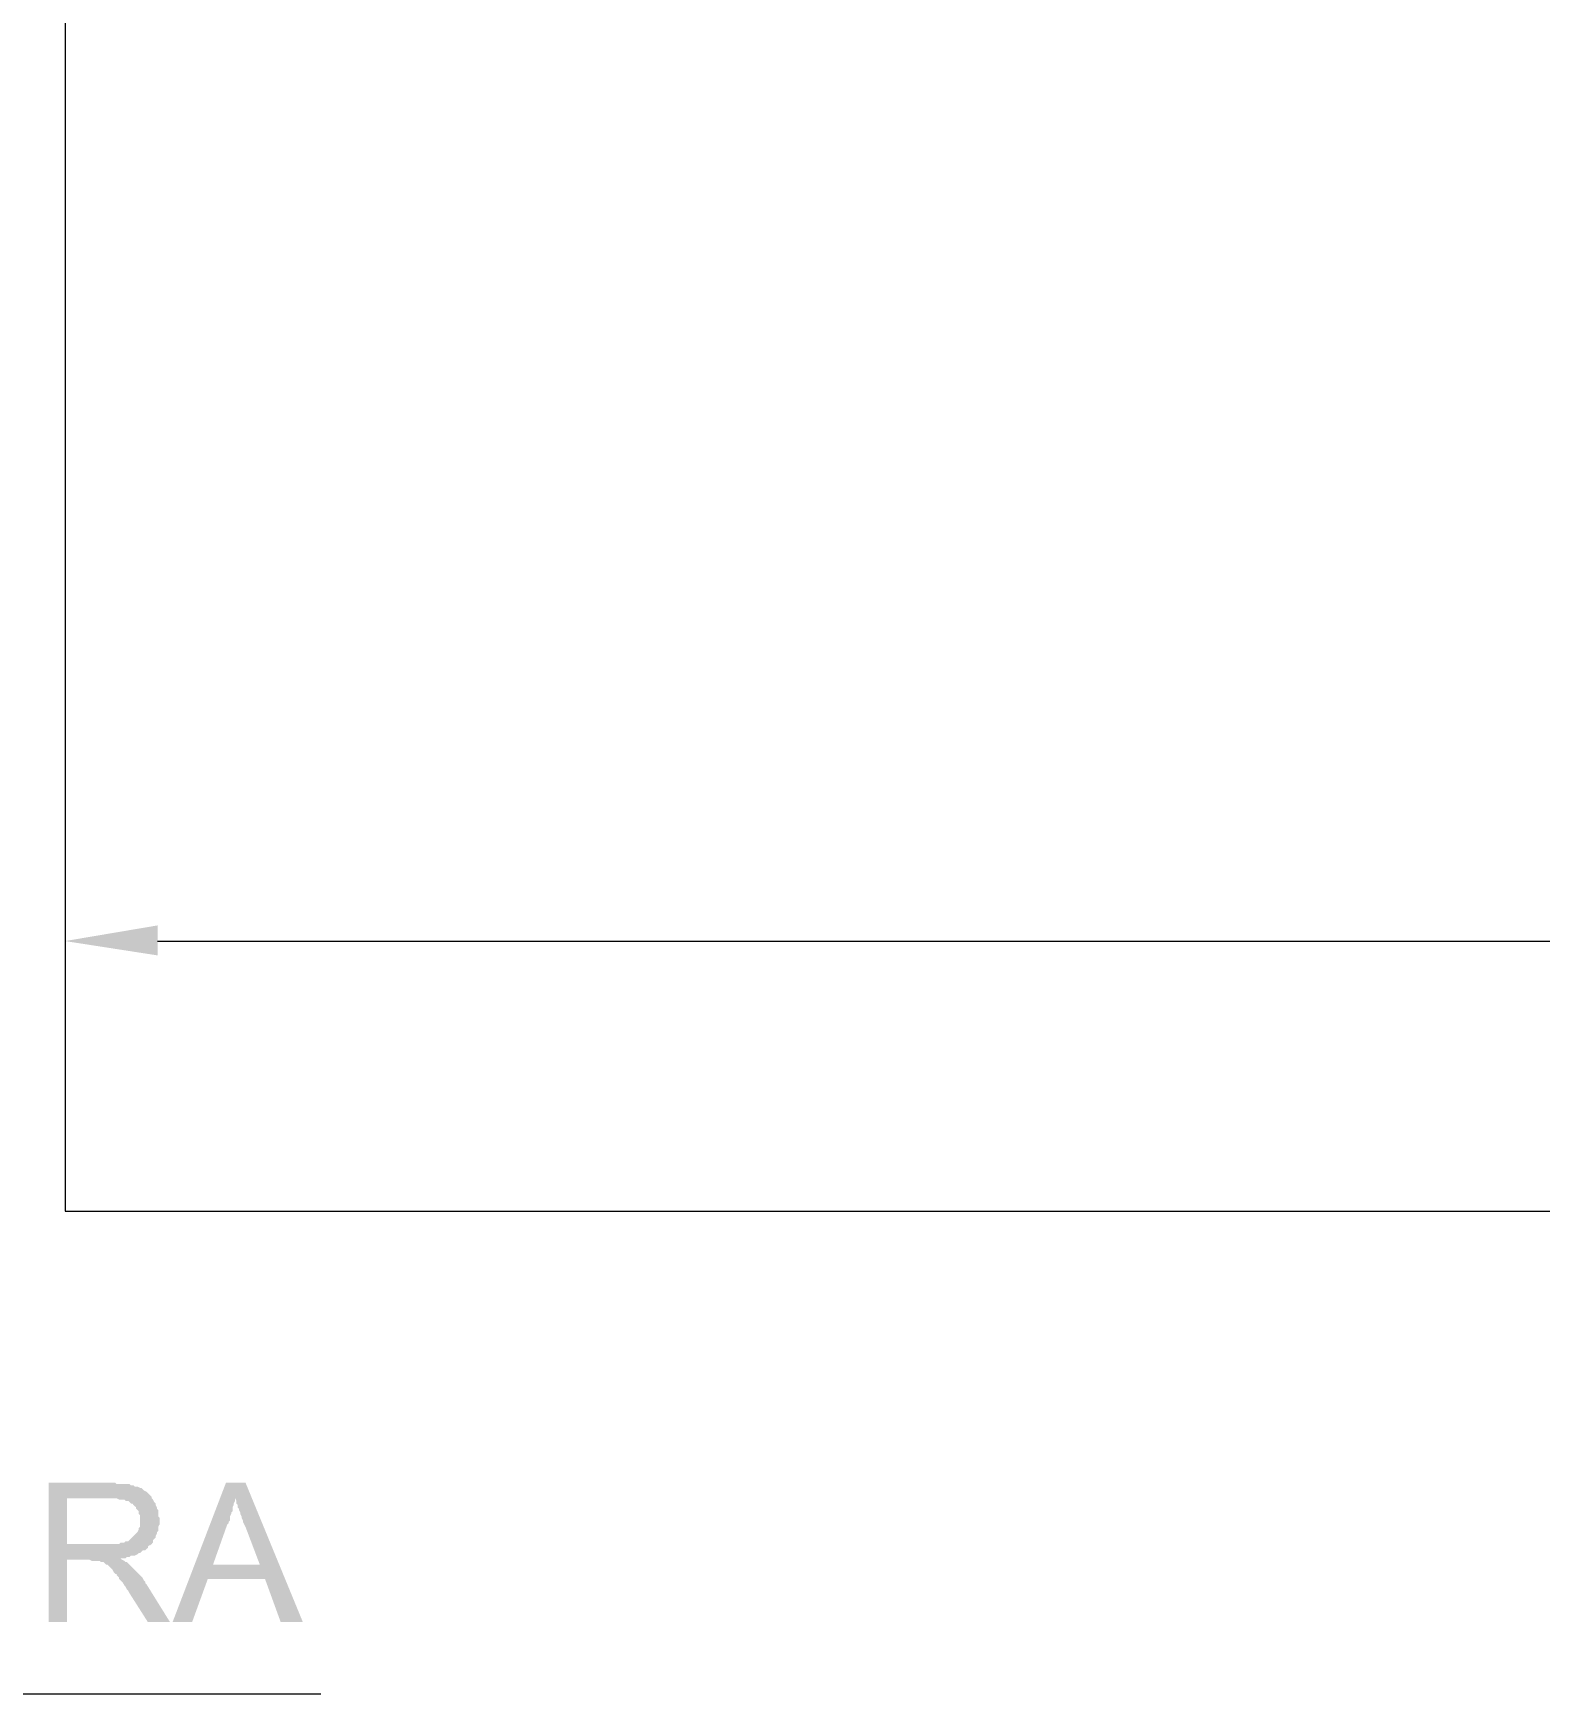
# Model space of a CAD drawing. Header units: millimetres. Extents: x 905 to 942.7, y 610.5 to 634.5.
# Drawn here: x 910.03 to 914.93, y 611.4 to 616.8 of the extents above; entities that cross this region are included whole.
import ezdxf

# ---------------------------------------------------------------- set-up
doc = ezdxf.new("R2010")
doc.units = ezdxf.units.MM
doc.layers.add('ARQ_COTA_AZUL', color=5, linetype='Continuous', lineweight=20, true_color=0x0000ff)
doc.layers.add('ARQ_TELHADO CT', color=2, linetype='Continuous', lineweight=20)
for name, color, linetype in [('PDF5_ARQ_COTA_AZUL', 5, 'Continuous'), ('PDF5_SIMB_02', 7, 'Continuous'), ('PDF5_SIMB_TXT', 7, 'Continuous')]:
    doc.layers.add(name, color=color, linetype=linetype)
doc.styles.add('cota', font='arial.ttf')
doc.dimstyles.new('Info 01 - annot', dxfattribs={"dimtxt": 2, "dimasz": 3, "dimexe": 1, "dimexo": 1, "dimgap": 1, "dimtad": 1, "dimzin": 4, "dimtxsty": 'cota', "dimblk": 'DOTSMALL', "dimcen": 2, "dimdle": 1, "dimclrd": 256, "dimclre": 256, "dimclrt": 1, "dimazin": 2, "dimtfac": 0.09, "dimtix": 1, "dimtmove": 2, "dimatfit": 2, "dimfxl": 5, "dimfxlon": 1, "dimtolj": 1, "dimtzin": 4, "dimlwd": -1, "dimarcsym": 1})

# ---------------------------------------------------------------- blocks, each defined once
blk = doc.blocks.new('_DotSmall')
at = {"color": 0, "linetype": 'ByBlock', "const_width": 0.5}
blk.add_lwpolyline([(-0.0625, 0, 1), (0.0625, 0, 1)], format="xyb", close=True, dxfattribs=at)
blk = doc.blocks.new('*D40')
at = {"layer": 'ARQ_COTA_AZUL', "transparency": 16777216}
blk.add_line((907.923, 612.8719), (907.923, 618.0719), dxfattribs=at)
at = {"layer": 'ARQ_COTA_AZUL', "lineweight": -2, "transparency": 16777216}
for p, q in [((908.423, 617.9719), (907.823, 617.9719)), ((908.423, 612.9719), (907.823, 612.9719))]:
    blk.add_line(p, q, dxfattribs=at)
at = {"layer": 'ARQ_COTA_AZUL', "transparency": 16777216, "xscale": 0.3, "yscale": 0.3, "zscale": 0.3}
for p, rotation in [((907.923, 617.9719), 90), ((907.923, 612.9719), 270)]:
    blk.add_blockref('_DotSmall', p, dxfattribs=dict(at, rotation=rotation))
at = {"layer": 'ARQ_COTA_AZUL', "color": 1, "transparency": 16777216, "insert": (907.7028, 615.4719), "char_height": 0.2, "attachment_point": 5, "rotation": 90, "style": 'cota'}
blk.add_mtext('\\A1;5,00', dxfattribs=at)
blk = doc.blocks.new('*D26')
at = {"layer": 'ARQ_COTA_AZUL', "transparency": 16777216}
blk.add_line((906.6497, 612.8719), (906.6497, 618.0719), dxfattribs=at)
at = {"layer": 'ARQ_COTA_AZUL', "lineweight": -2, "transparency": 16777216}
for p, q in [((907.1497, 617.9719), (906.5497, 617.9719)), ((907.1497, 612.9719), (906.5497, 612.9719))]:
    blk.add_line(p, q, dxfattribs=at)
at = {"layer": 'ARQ_COTA_AZUL', "transparency": 16777216, "xscale": 0.3, "yscale": 0.3, "zscale": 0.3}
for p, rotation in [((906.6497, 617.9719), 90), ((906.6497, 612.9719), 270)]:
    blk.add_blockref('_DotSmall', p, dxfattribs=dict(at, rotation=rotation))
at = {"layer": 'ARQ_COTA_AZUL', "color": 1, "transparency": 16777216, "insert": (906.4296, 615.4719), "char_height": 0.2, "attachment_point": 5, "rotation": 90, "style": 'cota'}
blk.add_mtext('\\A1;5,00', dxfattribs=at)
blk = doc.blocks.new('*D29')
at = {"layer": 'ARQ_COTA_AZUL', "transparency": 16777216}
blk.add_line((905.3403, 631.0719), (905.3403, 612.8719), dxfattribs=at)
at = {"layer": 'ARQ_COTA_AZUL', "lineweight": -2, "transparency": 16777216}
for p, q in [((905.8403, 630.9719), (905.2403, 630.9719)), ((905.8403, 612.9719), (905.2403, 612.9719))]:
    blk.add_line(p, q, dxfattribs=at)
at = {"layer": 'ARQ_COTA_AZUL', "transparency": 16777216, "xscale": 0.3, "yscale": 0.3, "zscale": 0.3}
for p, rotation in [((905.3403, 630.9719), 90), ((905.3403, 612.9719), 270)]:
    blk.add_blockref('_DotSmall', p, dxfattribs=dict(at, rotation=rotation))
at = {"layer": 'ARQ_COTA_AZUL', "color": 1, "transparency": 16777216, "insert": (905.1201, 621.9719), "char_height": 0.2, "attachment_point": 5, "rotation": 90, "style": 'cota'}
blk.add_mtext('\\A1;18,00', dxfattribs=at)

msp = doc.modelspace()

# ---------------------------------------------------------------- hatches: boundary and pattern name
at = {"layer": 'PDF5_SIMB_TXT', "transparency": 33554559}
h = msp.add_hatch(color=256, dxfattribs=at)
h.paths.add_polyline_path([(910.0835, 611.6367), (910.0835, 612.0897), (910.2825, 612.0897), (910.291, 612.0897), (910.2994, 612.0897), (910.3037, 612.0855), (910.3121, 612.0855), (910.3206, 612.0855), (910.3248, 612.0855), (910.3333, 612.0855), (910.3375, 612.0855), (910.346, 612.0855), (910.3502, 612.0812), (910.3545, 612.0812), (910.3587, 612.0812), (910.3629, 612.077), (910.3714, 612.077), (910.3714, 612.077), (910.3799, 612.0728), (910.3841, 612.0728), (910.3883, 612.0685), (910.3926, 612.0643), (910.401, 612.0601), (910.4053, 612.0558), (910.4095, 612.0516), (910.4137, 612.0474), (910.418, 612.0431), (910.418, 612.0389), (910.4222, 612.0347), (910.4264, 612.0262), (910.4307, 612.022), (910.4307, 612.0177), (910.4349, 612.0093), (910.4349, 612.005), (910.4391, 612.0008), (910.4391, 611.9923), (910.4391, 611.9881), (910.4391, 611.9796), (910.4434, 611.9754), (910.4434, 611.9669), (910.4434, 611.9669), (910.4434, 611.9585), (910.4434, 611.9542), (910.4391, 611.9458), (910.4391, 611.9415), (910.4391, 611.9331), (910.4349, 611.9288), (910.4349, 611.9246), (910.4307, 611.9161), (910.4307, 611.9119), (910.4264, 611.9077), (910.4222, 611.9034), (910.4222, 611.895), (910.418, 611.8907), (910.4137, 611.8865), (910.4095, 611.8865), (910.4053, 611.8823), (910.4053, 611.878), (910.401, 611.8738), (910.3968, 611.8696), (910.3883, 611.8696), (910.3841, 611.8653), (910.3799, 611.8611), (910.3756, 611.8611), (910.3714, 611.8569), (910.3629, 611.8526), (910.3587, 611.8526), (910.3502, 611.8526), (910.346, 611.8484), (910.3375, 611.8484), (910.3333, 611.8442), (910.3248, 611.8442), (910.3164, 611.8442), (910.3164, 611.8442), (910.3206, 611.8399), (910.3291, 611.8357), (910.3333, 611.8315), (910.3375, 611.8315), (910.3418, 611.8272), (910.346, 611.823), (910.3502, 611.8188), (910.3545, 611.8145), (910.3587, 611.8103), (910.3629, 611.8061), (910.3672, 611.8018), (910.3714, 611.7976), (910.3756, 611.7934), (910.3799, 611.7891), (910.3841, 611.7849), (910.3883, 611.7807), (910.3926, 611.7722), (910.3968, 611.768), (910.3968, 611.7637), (910.401, 611.7595), (910.4773, 611.6367), (910.4053, 611.6367), (910.346, 611.7299), (910.3418, 611.7383), (910.3375, 611.7426), (910.3333, 611.751), (910.3291, 611.7553), (910.3248, 611.7637), (910.3206, 611.768), (910.3164, 611.7722), (910.3121, 611.7764), (910.3121, 611.7807), (910.3079, 611.7849), (910.3037, 611.7891), (910.3037, 611.7934), (910.2994, 611.7934), (910.2952, 611.7976), (910.291, 611.8061), (910.2867, 611.8103), (910.2825, 611.8145), (910.2783, 611.8188), (910.274, 611.823), (910.2698, 611.823), (910.2656, 611.8272), (910.2613, 611.8315), (910.2529, 611.8315), (910.2486, 611.8357), (910.2444, 611.8357), (910.2402, 611.8357), (910.2359, 611.8357), (910.2275, 611.8357), (910.2232, 611.8357), (910.2148, 611.8399), (910.2105, 611.8399), (910.1428, 611.8399), (910.1428, 611.6367)], flags=0)
h.paths.add_polyline_path([(910.1428, 611.8907), (910.2698, 611.8907), (910.2783, 611.8907), (910.2867, 611.8907), (910.291, 611.8907), (910.2994, 611.8907), (910.3037, 611.8907), (910.3121, 611.8907), (910.3164, 611.895), (910.3206, 611.895), (910.3291, 611.895), (910.3333, 611.8992), (910.3333, 611.8992), (910.3418, 611.8992), (910.346, 611.9034), (910.3502, 611.9077), (910.3545, 611.9119), (910.3587, 611.9161), (910.3629, 611.9204), (910.3672, 611.9246), (910.3672, 611.9246), (910.3714, 611.9288), (910.3756, 611.9373), (910.3756, 611.9415), (910.3799, 611.9458), (910.3799, 611.9542), (910.3799, 611.9585), (910.3799, 611.9669), (910.3799, 611.9712), (910.3799, 611.9796), (910.3799, 611.9839), (910.3756, 611.9881), (910.3756, 611.9966), (910.3714, 612.0008), (910.3672, 612.005), (910.3672, 612.0093), (910.3629, 612.0135), (910.3587, 612.0177), (910.3545, 612.022), (910.3502, 612.022), (910.346, 612.0262), (910.3418, 612.0304), (910.3333, 612.0304), (910.3291, 612.0347), (910.3248, 612.0347), (910.3164, 612.0347), (910.3121, 612.0347), (910.3037, 612.0389), (910.2952, 612.0389), (910.291, 612.0389), (910.2825, 612.0389), (910.1428, 612.0389)], flags=0)
h = msp.add_hatch(color=256, dxfattribs=at)
h.paths.add_polyline_path([(910.4857, 611.6367), (910.6593, 612.0897), (910.7228, 612.0897), (910.9091, 611.6367), (910.8371, 611.6367), (910.7863, 611.7764), (910.6, 611.7764), (910.5492, 611.6367)], flags=0)
h.paths.add_polyline_path([(910.617, 611.823), (910.7694, 611.823), (910.7228, 611.9458), (910.7186, 611.9542), (910.7143, 611.9627), (910.7143, 611.9669), (910.7101, 611.9754), (910.7101, 611.9796), (910.7059, 611.9881), (910.7059, 611.9923), (910.7016, 612.0008), (910.7016, 612.005), (910.6974, 612.0093), (910.6974, 612.0177), (910.6932, 612.022), (910.6932, 612.0262), (910.6932, 612.0304), (910.6889, 612.0389), (910.6889, 612.0389), (910.6889, 612.0347), (910.6889, 612.0304), (910.6847, 612.022), (910.6847, 612.0177), (910.6805, 612.0093), (910.6805, 612.005), (910.6805, 611.9966), (910.6762, 611.9923), (910.6762, 611.9881), (910.672, 611.9796), (910.672, 611.9754), (910.672, 611.9669), (910.6678, 611.9627), (910.6678, 611.9585), (910.6635, 611.9542)], flags=0)

# ---------------------------------------------------------------- linework, layer by layer
at = {"layer": 'ARQ_TELHADO CT'}
msp.add_lwpolyline([(910.1361, 612.9719), (940.1361, 612.9719), (940.1361, 630.9719), (910.1361, 630.9719)], close=True, dxfattribs=at)
at = {"layer": 'PDF5_ARQ_COTA_AZUL', "lineweight": 20}
msp.add_lwpolyline([(910.4367, 613.8501), (918.6072, 613.8501)], dxfattribs=at)
at = {"layer": 'PDF5_ARQ_COTA_AZUL', "transparency": 33554559}
msp.add_solid([(910.4367, 613.8035), (910.1361, 613.8501), (910.4367, 613.9009)], dxfattribs=at)
at = {"layer": 'PDF5_SIMB_02', "lineweight": 20}
msp.add_lwpolyline([(906.5567, 611.4036), (910.9679, 611.4036)], dxfattribs=at)

# ---------------------------------------------------------------- dimensions: what is measured, and where the dimension line sits
at = {"layer": 'ARQ_COTA_AZUL'}
for base, p1, p2, picture, middle in [((905.3403, 612.9719), (910.1361, 630.9719), (910.1361, 612.9719), '*D29', (905.1201, 621.9719)), ((906.6497, 617.9719), (910.1361, 612.9719), (924.1361, 617.9719), '*D26', (906.4296, 615.4719)), ((907.923, 617.9719), (910.1361, 612.9719), (924.1361, 617.9719), '*D40', (907.7028, 615.4719))]:
    dim = msp.add_linear_dim(base=base, p1=p1, p2=p2, angle=90, dimstyle='Info 01 - annot', dxfattribs=at)
    dim.commit()
    dim.dimension.update_dxf_attribs({"geometry": picture, "text_midpoint": middle})

doc.saveas('drawing.dxf')
